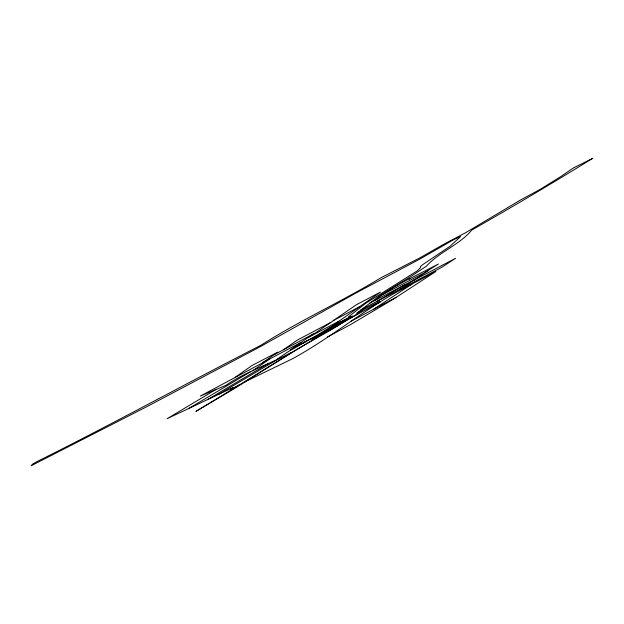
<?xml version="1.0" encoding="UTF-8"?>
<svg xmlns="http://www.w3.org/2000/svg" width="624" height="624" viewBox="0 0 624 624"><rect width="100%" height="100%" fill="white"/><g stroke="black" fill="none" stroke-linecap="round" stroke-linejoin="round"><path stroke-width="0.94" d="M357.864 313.084L356.249 314.574L328.567 331.282L295.058 350.399L234.094 388.799L195.913 411.38C248.297 379.782 299.996 346.975 352.817 316.157L348.457 316.953L365.898 303.131L417.331 270.832L420.514 267.634L420.326 266.713L423.002 264.436L450.013 246.308L460.645 236.527L454.295 239.32L419.461 259.28L355.828 293.101L258.515 347.638L146 407.09L31.2 465.73L32.51 464.194L36.278 461.955C111.946 424.328 185.952 383.581 261.191 345.119C299.887 320.408 341.897 301.525 381.124 277.664L419.734 257.954L445.138 243.5L465.66 232.682L520.751 199.859L540.017 189.478L561.124 176.366L572.965 168.199L592.8 158.27C552.903 182.887 512.616 206.794 471.869 229.999C459.233 245.092 439.312 251.854 426.239 266.308L412.261 275.597L378.784 296.267L356.944 313.108L357.864 313.084L363.659 309.504L379.517 301.447L371.475 306.751M375.554 300.097C386.022 291.252 398.159 284.536 410.296 278.296L409.141 279.037L438.438 264.007L424.78 272.563M235.186 377.302L252.104 365.453L277.696 352.17L261.846 363.23L200.304 396.061L225.872 385.375C246.028 371.553 269.63 364.252 291.002 352.591M283.46 349.752L297.375 340.049L330.751 322.468L334.09 320.174M252.564 370.843L269.615 358.995M313.201 334.043L290.316 349.807L320.369 333.863L311.821 339.659L333.037 328.403L351.663 317.109M276.853 359.424L288.319 351.577L306.673 341.133M330.751 322.468L316.072 332.53L274.053 354.721M296.634 346.453L317.733 334.901L332.171 325.978L380.429 292.102L356.21 304.832L333.224 320.627L359.502 306.79M324.067 332.873L328.848 329.558M332.28 327.226L335.852 324.886M333.076 327.319L336.523 324.979M336.235 326.235L340.213 323.825M346.897 319.036L343.879 321.071L348.699 318.521M327.413 336.999L350.064 324.862L393.526 299.075L435.887 271.479L393.557 293.764C358.925 313.95 327.623 339.573 292.438 358.784L244.507 382.028M399.828 289.364L427.9 270.933L382.457 294.692M373.37 309.387L412.097 284.006M404.555 284.903L377.138 301.283L360.922 309.839M215.99 389.462L167.099 418.704L233.282 387.457L230.35 389.555L240.154 384.423M188.737 408.486L250.856 371.576M207.418 399.664L268.351 363.519M218.205 394.579L280.418 357.708M349.448 318.739L380.468 301.852M356.967 313.108L363.659 309.504M308.24 337.467L339.011 321.173M335.759 324.87L342.677 321.204L329.612 328.637M334.012 326.056L340.922 322.39M319.504 334.456L339.128 322.6L350.532 316.571M326.188 330.962L335.712 325.915L325.447 331.859M324.223 332.296L333.996 327.077M351.25 321.079L396.365 297.227M262.696 362.645L301.057 342.404M413.579 280.332L455.59 258.297L441.402 267.517L377.138 301.283M369.712 303.155L414.726 279.583M331.492 327.366L320.915 334.542L333.817 327.701L348.91 318.552L348.044 318.427L331.492 327.366M348.106 318.747L343.902 321.578L350.836 317.296L348.106 318.747"/></g></svg>
